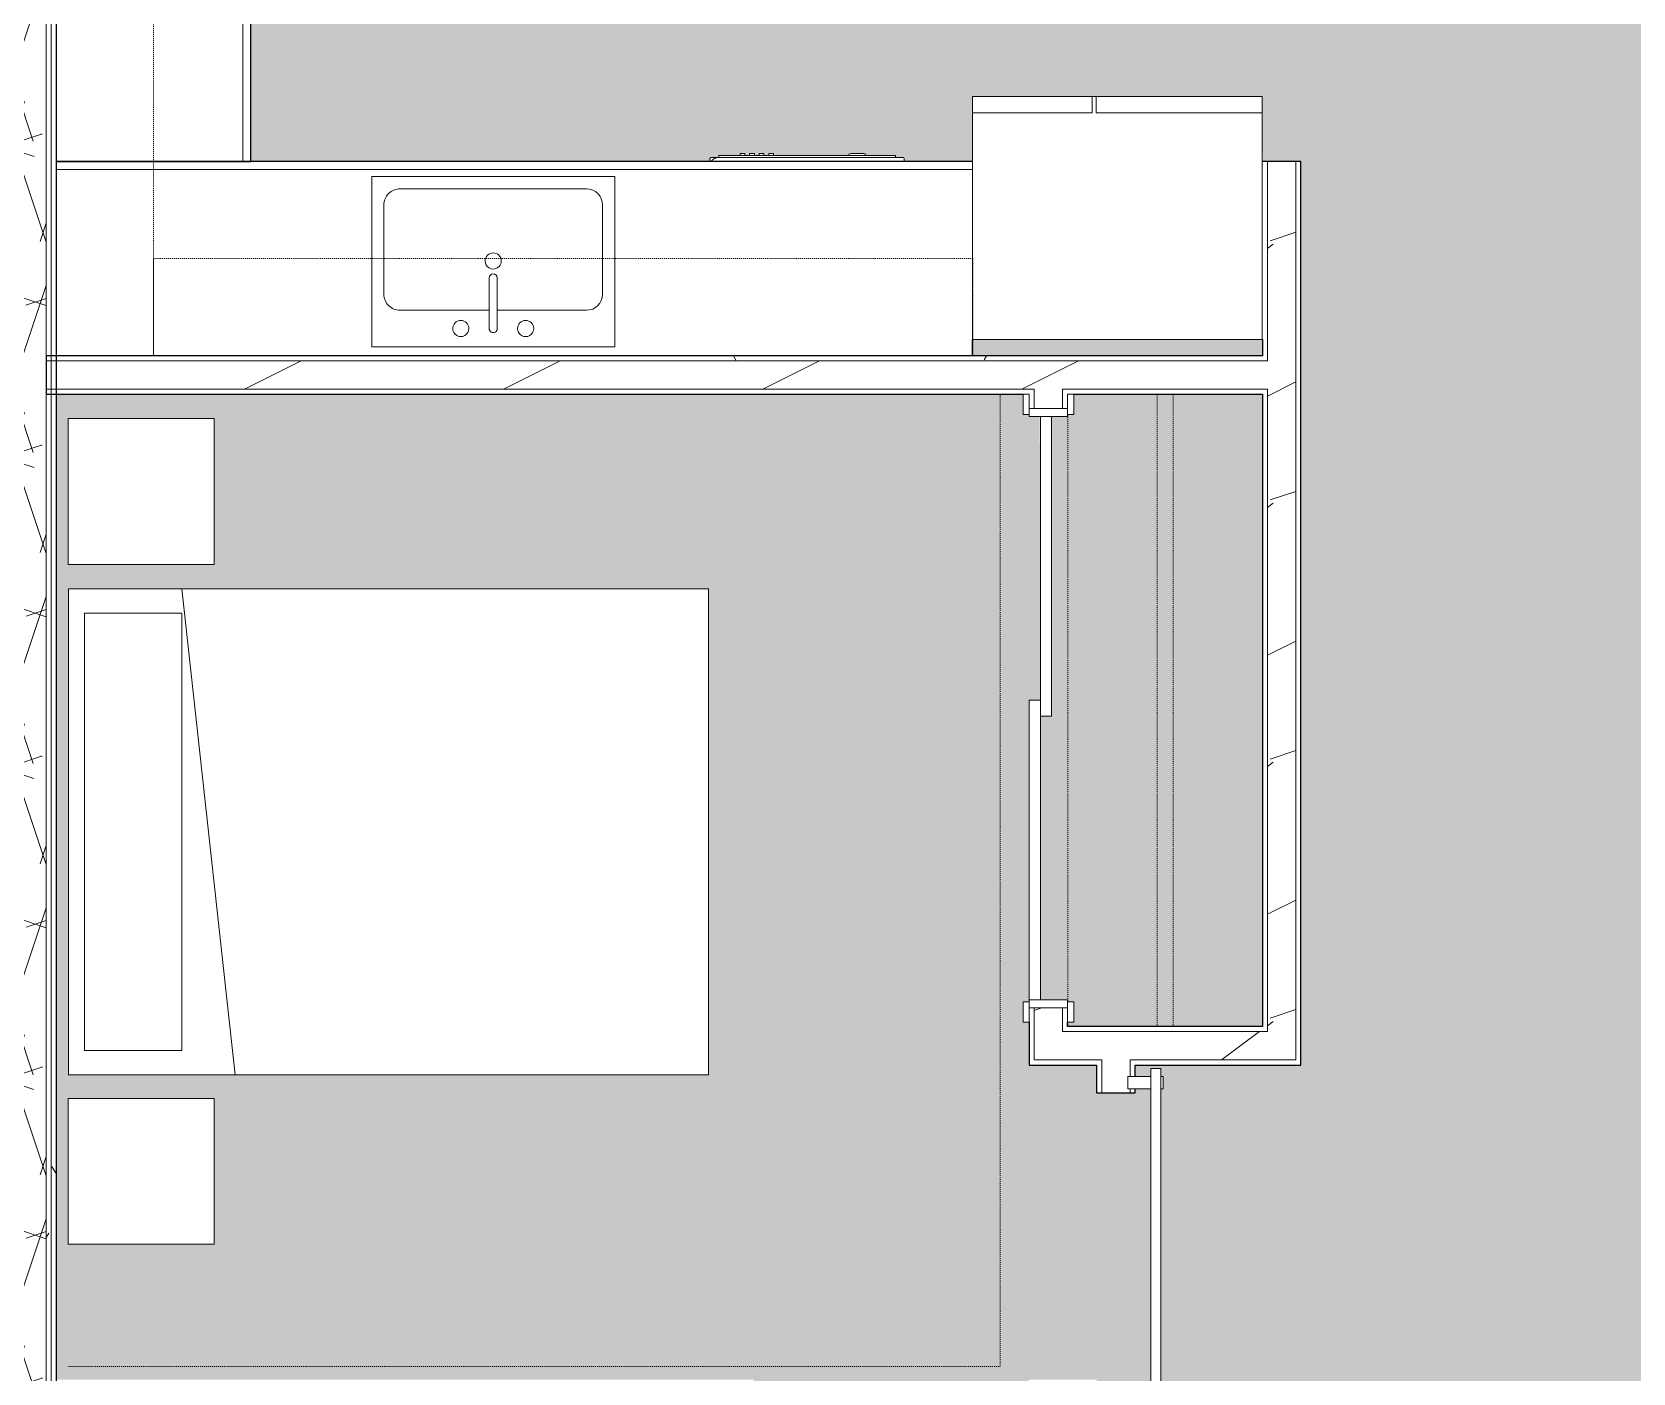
# Model space of a CAD drawing. Header units: inches. Extents: x -4830 to -242, y 9551 to 12925.
# Drawn here: x -3338.7 to -3141.1, y 11791.2 to 11956.7 of the extents above; entities that cross this region are included whole.
import ezdxf

# ---------------------------------------------------------------- set-up
doc = ezdxf.new("R2010")
doc.units = ezdxf.units.IN
doc.header["$MEASUREMENT"] = 0
doc.linetypes.add('Dash', pattern=[0.25, 0.125, -0.125])
for name, color, linetype, lineweight in [('0-1', 7, 'Continuous', 5), ('0-2', 7, 'Continuous', 9), ('A-AREA-PATT-1', 254, 'Continuous', 9), ('A-DOOR-1', 7, 'Continuous', 9), ('A-DOOR-2', 50, 'Continuous', 13), ('A-DOOR-3', 250, 'Continuous', 25), ('A-DOOR-FRAM-1', 50, 'Continuous', 13), ('A-WALL-1', 250, 'Continuous', 25), ('A-WALL-2', 7, 'Continuous', 9), ('A-WALL-PATT-1', 7, 'Continuous', 9), ('A-WALL-PATT-2', 8, 'Continuous', 9), ('A-WALL-PATT-3', 253, 'Continuous', 9), ('I-FURN-1', 7, 'Continuous', 9), ('I-FURN-HDLN-1', 7, 'Dash', 9), ('I-WALL-1', 250, 'Continuous', 25), ('P-SANR-FIXT-1', 7, 'Continuous', 9), ('Q-CASE-1', 250, 'Continuous', 25), ('Q-CASE-2', 7, 'Continuous', 9), ('Q-CASE-HDLN-1', 7, 'Dash', 9), ('Q-SPCQ-1', 7, 'Continuous', 9)]:
    doc.layers.add(name, color=color, linetype=linetype, lineweight=lineweight)
pattern_1 = [(0, (0, 0), (61.44, 15.36), [2.534, -43.546, 2.534, -43.546, -245.76]), (0, (0, 0), (61.44, 15.36), [-92.16, 2.534, -89.626, 2.534, -43.546, -107.52]), (0, (0, 0), (61.44, 15.36), [-230.4, 2.534, -28.186, 2.534, -74.266]), (120, (23.04, 7.68), (-44.02215, 45.5286), [2.534, -43.546, 2.534, -43.546, -245.76]), (120, (23.04, 7.68), (-44.02215, 45.5286), [-92.16, 2.534, -89.626, 2.534, -43.546, -107.52]), (120, (23.04, 7.68), (-44.02215, 45.5286), [-230.4, 2.534, -28.186, 2.534, -74.266]), (240, (30.72, 38.4), (-17.41785, -60.8886), [2.534, -43.546, 2.534, -43.546, -245.76]), (240, (30.72, 38.4), (-17.41785, -60.8886), [-92.16, 2.534, -89.626, 2.534, -43.546, -107.52]), (240, (30.72, 38.4), (-17.41785, -60.8886), [-230.4, 2.534, -28.186, 2.534, -74.266])]
pattern_2 = [(216.87, (12.795, 31.987), (95.9612857, 63.9749714), [15.994, -143.942]), (206.565, (31.987, 22.391), (-31.986981, -31.986924), [35.763, -35.763]), (198.435, (31.987, 6.397), (-63.974746, -31.987128), [20.231, -80.922])]

# ---------------------------------------------------------------- blocks, each defined once
blk = doc.blocks.new('FOLDING_SLIDING CLOSET - 72_ x 80_-1372823-FLOOR PLAN - 2ND FLOOR')
at = {"layer": 'A-DOOR-1'}
for p, q in [((-36.25, 3), (-38.75, 3)), ((-38.75, 3), (-38.75, 2.25)), ((-38.75, 2.25), (-36.25, 2.25)), ((-36.25, 2.25), (-36.25, 3)), ((38.75, 3), (36.25, 3)), ((36.25, 3), (36.25, 2.25)), ((36.25, 2.25), (38.75, 2.25)), ((38.75, 2.25), (38.75, 3)), ((-36.25, -2.5), (-38.75, -2.5)), ((-38.75, -2.5), (-38.75, -3.25)), ((-38.75, -3.25), (-36.25, -3.25)), ((-36.25, -3.25), (-36.25, -2.5)), ((38.75, -2.5), (36.25, -2.5)), ((36.25, -2.5), (36.25, -3.25)), ((36.25, -3.25), (38.75, -3.25)), ((38.75, -3.25), (38.75, -2.5))]:
    blk.add_line(p, q, dxfattribs=at)
at = {"layer": 'A-DOOR-2'}
for p, q in [((1, 2.25), (-36, 2.25)), ((-36, 2.25), (-36, 0.87)), ((1, 0.87), (1, 2.25)), ((-36, 0.87), (1, 0.87)), ((36, 0.87), (-1, 0.87)), ((-1, 0.87), (-1, -0.5)), ((36, -0.5), (36, 0.87)), ((-1, -0.5), (36, -0.5))]:
    blk.add_line(p, q, dxfattribs=at)
at = {"layer": 'A-DOOR-FRAM-1'}
for p, q in [((-36, 2.25), (-37, 2.25)), ((-37, 2.25), (-37, -2.5)), ((-36, -2.5), (-36, 2.25)), ((36, 2.25), (36, -2.5)), ((37, 2.25), (36, 2.25)), ((37, -2.5), (37, 2.25)), ((-37, -2.5), (-36, -2.5)), ((36, -2.5), (37, -2.5))]:
    blk.add_line(p, q, dxfattribs=at)
blk = doc.blocks.new('Refrigerator_-_Side-by-Side_6047 - 36_ X 30_-1372843-FLOOR PLAN - 2ND FLOOR')
at = {"layer": 'Q-SPCQ-1'}
for p, q in [((-17.88, 15.58), (17.87, 15.58)), ((-17.88, -14.42), (-17.88, 15.58)), ((-17.88, 15.58), (-3.13, 15.58)), ((-17.88, 15.58), (-17.88, 13.58)), ((-3.13, 13.58), (-3.13, 15.58)), ((-2.63, 15.58), (17.87, 15.58)), ((-2.63, 15.58), (-2.63, 13.58)), ((17.87, 15.58), (17.87, -14.42)), ((17.87, 13.58), (17.87, 15.58)), ((-3.13, 13.58), (-17.88, 13.58)), ((17.87, 13.58), (-2.63, 13.58)), ((17.87, -14.42), (-17.88, -14.42))]:
    blk.add_line(p, q, dxfattribs=at)
blk = doc.blocks.new('OD_CW_Base Cabinet - OD_CW_Base Cabinet-1965007-FLOOR PLAN - 2ND FLOOR')
at = {"layer": 'Q-CASE-1'}
for p, q in [((0.74, 24), (0.74, 22)), ((0.74, 0), (113.84, 0))]:
    blk.add_line(p, q, dxfattribs=at)
at = {"layer": 'Q-CASE-2'}
for p, q in [((0.74, 22), (0.74, 24)), ((0.74, 1), (113.84, 1)), ((113.84, 1), (0.74, 1)), ((113.84, 0), (0.74, 0))]:
    blk.add_line(p, q, dxfattribs=at)
blk = doc.blocks.new('Sink Kitchen-Single - 30_ x 21_-366345-FLOOR PLAN - 2ND FLOOR')
at = {"layer": 'P-SANR-FIXT-1'}
for p, q in [((15.62, 10.59), (-14.38, 10.59)), ((-14.38, 10.59), (-14.38, -10.41)), ((15.62, -10.41), (15.62, 10.59)), ((0.12, 8.34), (0.12, 2.09)), ((1.12, 8.34), (1.12, 2.09)), ((0.12, 6.09), (-10.88, 6.09)), ((12.12, 6.09), (1.12, 6.09)), ((-12.88, 4.09), (-12.88, -6.91)), ((14.12, -6.91), (14.12, 4.09)), ((-10.88, -8.91), (12.12, -8.91)), ((-14.38, -10.41), (15.62, -10.41))]:
    blk.add_line(p, q, dxfattribs=at)
for centre, radius, start, end in [((-3.38, 8.34), 1, 360, 180), ((-3.38, 8.34), 1, 180, 0), ((0.62, 8.34), 0.5, 360, 180), ((4.62, 8.34), 1, 360, 180), ((4.62, 8.34), 1, 180, 360), ((-10.88, 4.09), 2, 90, 180), ((12.12, 4.09), 2, 360, 90), ((0.62, 2.09), 0.5, 180, 0), ((0.62, 0), 1, 360, 180), ((0.62, 0), 1, 180, 0), ((-10.88, -6.91), 2, 180, 270), ((12.12, -6.91), 2, 270, 0)]:
    blk.add_arc(centre, radius, start, end, dxfattribs=at)
blk = doc.blocks.new('Dishwasher_15404 - 34_ counter-V48-FLOOR PLAN - 2ND FLOOR')
at = {"layer": 'Q-SPCQ-1'}
for p, q in [((26.68, 24), (26.38, 24)), ((26.87, 22.93), (26.87, 23.8)), ((26.87, 0.2), (26.87, 22.93)), ((26.87, 22.91), (27.12, 22.91)), ((27.12, 22.91), (27.12, 1.09)), ((27.37, 20.28), (27.12, 20.28)), ((27.37, 20.28), (27.37, 19.69)), ((27.12, 19.69), (27.37, 19.69)), ((27.37, 19.1), (27.12, 19.1)), ((27.12, 18.51), (27.37, 18.51)), ((27.37, 17.92), (27.12, 17.92)), ((27.37, 19.1), (27.37, 18.51)), ((27.37, 17.92), (27.37, 17.33)), ((27.12, 17.33), (27.37, 17.33)), ((27.37, 16.74), (27.12, 16.74)), ((27.12, 16.15), (27.37, 16.15)), ((27.37, 16.74), (27.37, 16.15)), ((27.37, 6.79), (27.12, 6.79)), ((27.37, 6.66), (27.37, 5.81)), ((27.12, 4.82), (27.37, 4.82)), ((27.37, 5.81), (27.37, 4.96)), ((26.87, 1.09), (27.12, 1.09)), ((26.38, 0), (26.68, 0))]:
    blk.add_line(p, q, dxfattribs=at)
for centre, radius, start, end in [((25.8, 22.93), 1.07, 360, 57.5725), ((26.68, 23.8), 0.197, 0, 90), ((26.68, 0.2), 0.197, 270, 360), ((26.68, 0.2), 0.197, 285, 345)]:
    blk.add_arc(centre, radius, start, end, dxfattribs=at)
blk = doc.blocks.new('OD_CW_Base Cabinet - OD_CW_Base Cabinet-1965008-FLOOR PLAN - 2ND FLOOR')
at = {"layer": 'Q-CASE-1'}
for p, q in [((0.74, 24), (0.74, 0)), ((0.74, 0), (133.01, 0))]:
    blk.add_line(p, q, dxfattribs=at)
at = {"layer": 'Q-CASE-2'}
for p, q in [((0.74, 1), (0.74, 24)), ((0.74, 0), (0.74, 1)), ((0.74, 1), (46.97, 1)), ((46.97, 1), (0.74, 1)), ((133.01, 0), (0.74, 0)), ((70.97, 1), (133.01, 1)), ((133.01, 1), (70.97, 1))]:
    blk.add_line(p, q, dxfattribs=at)
blk = doc.blocks.new('OD_CW_Upper Cabinet - OD_CW_Upper Cabinet-1965009-FLOOR PLAN - 2ND FLOOR')
at = {"layer": 'Q-CASE-HDLN-1'}
for p, q in [((0.74, -24), (0.74, -12)), ((0.74, -12), (157.01, -12)), ((157.01, -12), (157.01, -24)), ((157.01, -24), (0.74, -24))]:
    blk.add_line(p, q, dxfattribs=at)
blk = doc.blocks.new('Interior_barn_door_18732 - Interior_barn_door_18732-V53-FLOOR PLAN - 2ND FLOOR')
at = {"layer": 'A-DOOR-1'}
for p, q in [((-57.5, -1.47), (-59, -1.47)), ((-59, -1.47), (-59, -4.32)), ((-57.5, -4.32), (-57.5, -1.47)), ((20, -1.47), (18.5, -1.47)), ((18.5, -1.47), (18.5, -4.32)), ((20, -4.32), (20, -1.47)), ((-53.22, -4.32), (-60, -4.32)), ((-60, -4.95), (-60, -4.32)), ((-60, -5.57), (-60, -4.95)), ((-60, -5.57), (-53.21, -5.57)), ((-59, -5.57), (-59, -5.85)), ((-59, -5.85), (-57.5, -5.85)), ((-57.5, -5.85), (-57.5, -5.57)), ((-53.56, -5.67), (-53.56, -6)), ((-52.06, -5.67), (-53.56, -5.67)), ((-53.29, -4.23), (-52.82, -4.98)), ((-52.82, -4.92), (-53.29, -5.67)), ((-53.27, -4.23), (-52.79, -4.23)), ((-52.79, -4.23), (-52.31, -4.23)), ((-52.76, -4.98), (-52.29, -4.23)), ((-52.29, -5.67), (-52.76, -4.92)), ((-52.37, -5.57), (-23.42, -5.57)), ((-23.43, -4.32), (-52.36, -4.32)), ((-52.06, -6), (-52.06, -5.67)), ((-50.9, -4.07), (-24.9, -4.07)), ((-24.9, -5.82), (-50.9, -5.82)), ((-23.73, -6), (-23.73, -5.67)), ((-22.23, -5.67), (-23.73, -5.67)), ((-23.5, -4.23), (-23.03, -4.98)), ((-23.03, -4.92), (-23.5, -5.67)), ((-23.48, -4.23), (-23, -4.23)), ((-23, -4.23), (-22.52, -4.23)), ((-22.97, -4.98), (-22.5, -4.23)), ((-22.5, -5.67), (-22.97, -4.92)), ((-22.58, -5.57), (21, -5.57)), ((21, -4.32), (-22.57, -4.32)), ((-22.23, -5.67), (-22.23, -6)), ((18.5, -5.57), (18.5, -5.85)), ((18.5, -5.85), (20, -5.85)), ((20, -5.85), (20, -5.57)), ((21, -4.32), (21, -4.95)), ((21, -4.95), (21, -5.57)), ((-52.06, -6), (-53.56, -6)), ((-22.23, -6), (-23.73, -6)), ((-23.44, -6.07), (-23.69, -6.07)), ((-23.69, -6.07), (-23.44, -6.07)), ((-23.35, -6.32), (-23.63, -6.32)), ((-23.63, -6.32), (-23.63, -6.57)), ((-23.63, -6.57), (-23.35, -6.57)), ((-23.59, -6.32), (-23.59, -6.57)), ((-22.69, -6.07), (-23.44, -6.07)), ((-23.41, -6.32), (-22.49, -6.32)), ((-22.49, -6.57), (-23.41, -6.57)), ((-23.32, -6.07), (-23.32, -6.32)), ((-23.32, -6.07), (-23.32, -6.32)), ((-22.82, -6.32), (-22.82, -6.07)), ((-22.82, -6.32), (-22.82, -6.07)), ((-22.44, -6.07), (-22.69, -6.07)), ((-22.69, -6.07), (-22.44, -6.07)), ((-22.49, -6.32), (-22.67, -6.32)), ((-22.67, -6.57), (-22.49, -6.57)), ((-22.49, -6.32), (-22.49, -6.57)), ((-20.62, -6.57), (-20.62, -6.32))]:
    blk.add_line(p, q, dxfattribs=at)
for points, knots in [([(-23.63, -6.32), (-23.6, -6.32), (-23.54, -6.32), (-23.46, -6.32), (-23.43, -6.32)], [-0.72570661, -0.72570661, -0.72570661, -0.72570661, -0.67955891, -0.66350319, -0.66350319, -0.66350319, -0.66350319]), ([(-23.43, -6.57), (-23.46, -6.57), (-23.54, -6.57), (-23.6, -6.57), (-23.63, -6.57)], [0.66350319, 0.66350319, 0.66350319, 0.66350319, 0.67955891, 0.72570661, 0.72570661, 0.72570661, 0.72570661]), ([(-22.49, -6.32), (-22.52, -6.32), (-22.6, -6.32), (-22.69, -6.32), (-22.7, -6.32)], [-0.1486938, -0.1486938, -0.1486938, -0.1486938, -0.13013365, -0.08496789, -0.08496789, -0.08496789, -0.08496789]), ([(-22.68, -6.57), (-22.66, -6.57), (-22.61, -6.57), (-22.52, -6.57), (-22.49, -6.57)], [0.08496789, 0.08496789, 0.08496789, 0.08496789, 0.13013365, 0.1486938, 0.1486938, 0.1486938, 0.1486938]), ([(-22.49, -6.32), (-22.05, -6.32), (-21.63, -6.32), (-21.29, -6.32), (-20.97, -6.32), (-20.67, -6.32), (-20.62, -6.32), (-20.62, -6.32)], [-0.722227, -0.722227, -0.722227, -0.722227, -0.6854273, -0.6485379, -0.6054888, -0.5563887, -0.5098073, -0.5098073, -0.5098073, -0.5098073]), ([(-20.62, -6.57), (-20.62, -6.57), (-20.67, -6.57), (-20.97, -6.57), (-21.29, -6.57), (-21.63, -6.57), (-22.05, -6.57), (-22.49, -6.57)], [0.5098073, 0.5098073, 0.5098073, 0.5098073, 0.5563887, 0.6054888, 0.6485379, 0.6854273, 0.722227, 0.722227, 0.722227, 0.722227]), ([(-20.62, -6.32), (-20.62, -6.32), (-20.63, -6.32), (-20.69, -6.32), (-20.77, -6.32), (-20.79, -6.32)], [-0.50809684, -0.50809684, -0.50809684, -0.50809684, -0.4969616, -0.43765961, -0.42483944, -0.42483944, -0.42483944, -0.42483944]), ([(-20.79, -6.57), (-20.77, -6.57), (-20.69, -6.57), (-20.63, -6.57), (-20.62, -6.57), (-20.62, -6.57)], [0.42483944, 0.42483944, 0.42483944, 0.42483944, 0.43765961, 0.4969616, 0.50809684, 0.50809684, 0.50809684, 0.50809684])]:
    blk.add_open_spline(points, degree=3, knots=knots, dxfattribs=at)
for points in [[(-22.67, -6.32), (-22.65, -6.32), (-22.6, -6.32), (-22.5, -6.32)], [(-22.5, -6.57), (-22.6, -6.57), (-22.65, -6.57), (-22.67, -6.57)], [(-22.47, -6.32), (-22.52, -6.32), (-22.58, -6.32), (-22.65, -6.32)], [(-22.63, -6.57), (-22.57, -6.57), (-22.52, -6.57), (-22.47, -6.57)], [(-22.62, -6.32), (-22.58, -6.32), (-22.54, -6.32), (-22.5, -6.32)], [(-22.5, -6.57), (-22.54, -6.57), (-22.58, -6.57), (-22.62, -6.57)]]:
    blk.add_open_spline(points, degree=3, dxfattribs=at)
at = {"layer": 'A-DOOR-3'}
for p, q in [((-50.9, -4.07), (-55.9, -4.07)), ((-55.9, -4.07), (-55.9, -4.32)), ((-55.9, -5.57), (-55.9, -5.82)), ((-55.9, -5.82), (-53.56, -5.82)), ((-52.06, -5.82), (-50.9, -5.82)), ((-50.9, -4.33), (-50.9, -4.07)), ((-50.9, -5.82), (-50.9, -5.57)), ((-19.9, -4.07), (-24.9, -4.07)), ((-24.9, -4.07), (-24.9, -4.34)), ((-24.9, -5.55), (-24.9, -5.82)), ((-24.9, -5.82), (-23.73, -5.82)), ((-22.23, -5.82), (-19.9, -5.82)), ((-19.9, -4.34), (-19.9, -4.07)), ((-19.9, -5.82), (-19.9, -5.55))]:
    blk.add_line(p, q, dxfattribs=at)
blk = doc.blocks.new('OD_CW_Upper Cabinet - OD_CW_Upper Cabinet-1965010-FLOOR PLAN - 2ND FLOOR')
at = {"layer": 'Q-CASE-HDLN-1'}
for p, q in [((0.74, -24), (0.74, -12)), ((0.74, -12), (101.84, -12)), ((101.84, -12), (101.84, -24)), ((101.84, -24), (0.74, -24))]:
    blk.add_line(p, q, dxfattribs=at)
blk = doc.blocks.new('OD_CW_Closet - OD_CW_Closet-1690852-FLOOR PLAN - 2ND FLOOR')
at = {"layer": 'Q-CASE-HDLN-1'}
for p, q in [((78.78, 24), (0.74, 24)), ((0.74, 24), (0.74, 0.73)), ((78.78, 0), (78.78, 24)), ((0.74, 13), (78.78, 13)), ((0.74, 11), (78.78, 11)), ((3.24, 0), (75.74, 0)), ((78.24, 0), (78.78, 0))]:
    blk.add_line(p, q, dxfattribs=at)
blk = doc.blocks.new('Bed-Standard - Queen 60_ x 79_-V69-FLOOR PLAN - 2ND FLOOR')
at = {"layer": 'I-FURN-1'}
for p, q in [((40.69, 37.7), (-19.31, 37.7)), ((-19.31, 37.7), (-19.31, -41.3)), ((40.69, -41.3), (40.69, 37.7)), ((-16.31, 35.7), (-16.31, 23.7)), ((-16.31, 35.7), (37.69, 35.7)), ((37.69, 35.7), (37.69, 23.7)), ((40.69, 23.7), (-19.31, 17.13)), ((-16.31, 23.7), (37.69, 23.7)), ((-19.31, -41.3), (40.69, -41.3))]:
    blk.add_line(p, q, dxfattribs=at)
at = {"layer": 'I-FURN-HDLN-1'}
for p, q in [((-55.31, 37.7), (-55.31, -77.3)), ((-55.31, -77.3), (64.69, -77.3))]:
    blk.add_line(p, q, dxfattribs=at)
blk = doc.blocks.new('Table-Night Stand - 18_ x 18_ x 24_-1352623-FLOOR PLAN - 2ND FLOOR')
at = {"layer": 'I-FURN-1'}
for p, q in [((18.15, 18), (0.15, 18)), ((0.15, 18), (0.15, 0)), ((18.15, 0), (18.15, 18)), ((0.15, 0), (18.15, 0))]:
    blk.add_line(p, q, dxfattribs=at)
blk = doc.blocks.new('CTR - 1st Phase - Unit Layouts_rvt-1-FLOOR PLAN - 2ND FLOOR')
at = {"layer": 'A-WALL-PATT-1'}
h = blk.add_hatch(dxfattribs=at)
h.set_pattern_fill('FP_3', color=256, style=0, pattern_type=2)
h.set_pattern_definition(pattern_1)
h.paths.add_polyline_path([(-3215.02, 11916.13), (-3186.87, 11916.13), (-3186.87, 11916.76), (-3335.72, 11916.76), (-3335.72, 11916.13), (-3222.62, 11916.13)], flags=0)
h = blk.add_hatch(dxfattribs=at)
h.set_pattern_fill('FP_3', color=256, style=0, pattern_type=2)
h.set_pattern_definition(pattern_1)
h.paths.add_polyline_path([(-3203.2, 11742.34), (-3202.57, 11742.34), (-3202.57, 11748.79), (-3203.2, 11748.79)], flags=0)
h.paths.add_polyline_path([(-3203.2, 11750.29), (-3202.57, 11750.29), (-3202.57, 11789.79), (-3203.2, 11789.79), (-3203.2, 11754.39)], flags=0)
h.paths.add_polyline_path([(-3203.2, 11825.79), (-3202.57, 11825.79), (-3202.57, 11826.29), (-3203.2, 11826.29)], flags=0)
h.paths.add_polyline_path([(-3202.57, 11827.79), (-3202.57, 11829.21), (-3203.2, 11829.21), (-3203.2, 11827.79), (-3202.94, 11827.79)], flags=0)
at = {"layer": 'A-WALL-PATT-2'}
h = blk.add_hatch(dxfattribs=at)
h.set_pattern_fill('FP_7', color=256, style=0, pattern_type=2)
h.set_pattern_definition(pattern_2)
h.paths.add_polyline_path([(-3186.25, 11833.33), (-3182.75, 11833.33), (-3182.75, 11940.76), (-3186.25, 11940.76), (-3186.25, 11833.96)], flags=0)
h = blk.add_hatch(dxfattribs=at)
h.set_pattern_fill('FP_7', color=256, style=0, pattern_type=2)
h.set_pattern_definition(pattern_2)
h.paths.add_polyline_path([(-3222.62, 11912.63), (-3186.25, 11912.63), (-3186.25, 11916.13), (-3336.97, 11916.13), (-3336.97, 11912.63), (-3229.39, 11912.63)], flags=0)
h = blk.add_hatch(dxfattribs=at)
h.set_pattern_fill('FP_7', color=256, style=0, pattern_type=2)
h.set_pattern_definition(pattern_2)
h.paths.add_polyline_path([(-3214.34, 11829.83), (-3211.52, 11829.83), (-3211.52, 11836.26), (-3215.02, 11836.26), (-3215.02, 11829.83)], flags=0)
h.paths.add_polyline_path([(-3211.52, 11910.26), (-3211.52, 11912.63), (-3215.02, 11912.63), (-3215.02, 11910.26), (-3212.9, 11910.26)], flags=0)
h = blk.add_hatch(dxfattribs=at)
h.set_pattern_fill('FP_7', color=256, style=0, pattern_type=2)
h.set_pattern_definition(pattern_2)
h.paths.add_polyline_path([(-3182.75, 11829.83), (-3182.75, 11833.33), (-3211.52, 11833.32), (-3211.52, 11829.83), (-3186.25, 11829.83)], flags=0)
h = blk.add_hatch(dxfattribs=at)
h.set_pattern_fill('FP_7', color=256, style=0, pattern_type=2)
h.set_pattern_definition(pattern_2)
h.paths.add_polyline_path([(-3206.7, 11742.33), (-3203.2, 11742.33), (-3203.2, 11748.79), (-3203.48, 11748.79), (-3203.48, 11750.29), (-3203.2, 11750.29), (-3203.2, 11789.79), (-3206.7, 11789.75), (-3206.7, 11748.79)], flags=0)
h.paths.add_polyline_path([(-3203.2, 11825.79), (-3203.2, 11826.29), (-3203.48, 11826.29), (-3203.48, 11827.79), (-3203.2, 11827.79), (-3203.2, 11829.83), (-3206.7, 11829.83), (-3206.7, 11825.79), (-3203.48, 11825.79)], flags=0)
at = {"layer": 'A-WALL-1'}
for p, q in [((-3182.12, 11940.76), (-3186.87, 11940.76)), ((-3182.12, 11833.96), (-3182.12, 11940.76)), ((-3186.87, 11918.76), (-3186.87, 11916.76)), ((-3186.87, 11916.76), (-3336.97, 11916.76)), ((-3336.97, 11916.76), (-3336.97, 11912.01)), ((-3336.97, 11912.01), (-3216.4, 11912.01)), ((-3210.15, 11912.01), (-3186.87, 11912.01)), ((-3186.87, 11912.01), (-3186.87, 11833.96)), ((-3215.65, 11834.51), (-3215.65, 11829.21)), ((-3210.9, 11833.96), (-3210.9, 11834.51)), ((-3186.87, 11833.96), (-3210.9, 11833.96)), ((-3182.12, 11829.83), (-3182.12, 11833.96)), ((-3215.65, 11829.21), (-3215.02, 11829.21)), ((-3215.02, 11829.21), (-3210.9, 11829.21)), ((-3210.9, 11829.21), (-3207.32, 11829.21)), ((-3207.32, 11829.21), (-3207.32, 11825.79)), ((-3202.57, 11827.79), (-3202.57, 11829.21)), ((-3202.57, 11829.21), (-3182.12, 11829.21)), ((-3182.12, 11829.21), (-3182.12, 11829.83)), ((-3207.32, 11825.79), (-3202.57, 11825.79)), ((-3202.57, 11825.79), (-3202.57, 11826.29))]:
    blk.add_line(p, q, dxfattribs=at)
at = {"layer": 'A-WALL-2'}
for p, q in [((-3186.25, 11916.13), (-3186.25, 11940.76)), ((-3182.75, 11833.96), (-3182.75, 11940.76)), ((-3186.87, 11916.13), (-3336.97, 11916.13)), ((-3186.25, 11916.13), (-3186.87, 11916.13)), ((-3215.02, 11912.63), (-3336.97, 11912.63)), ((-3215.02, 11912.63), (-3215.02, 11912.01)), ((-3215.02, 11912.01), (-3215.02, 11910.26)), ((-3211.52, 11912.63), (-3211.52, 11912.01)), ((-3186.87, 11912.63), (-3211.52, 11912.63)), ((-3211.52, 11912.01), (-3211.52, 11910.26)), ((-3186.25, 11912.63), (-3186.87, 11912.63)), ((-3186.25, 11833.96), (-3186.25, 11912.63)), ((-3215.02, 11836.26), (-3215.02, 11829.83)), ((-3211.52, 11836.26), (-3211.52, 11833.33)), ((-3210.9, 11833.33), (-3211.52, 11833.33)), ((-3186.25, 11833.33), (-3210.9, 11833.33)), ((-3186.25, 11833.96), (-3186.25, 11833.33)), ((-3182.75, 11833.96), (-3182.75, 11833.33)), ((-3182.75, 11833.33), (-3182.75, 11829.83)), ((-3211.52, 11829.83), (-3215.02, 11829.83)), ((-3210.9, 11829.83), (-3211.52, 11829.83)), ((-3206.7, 11829.83), (-3210.9, 11829.83)), ((-3206.7, 11829.83), (-3206.7, 11829.21)), ((-3206.7, 11829.21), (-3206.7, 11825.79)), ((-3203.2, 11829.83), (-3203.2, 11829.21)), ((-3182.75, 11829.83), (-3203.2, 11829.83)), ((-3203.2, 11829.21), (-3203.2, 11827.79)), ((-3203.2, 11826.29), (-3203.2, 11825.79))]:
    blk.add_line(p, q, dxfattribs=at)
at = {"layer": '0-2'}
for name, p, rotation in [('OD_CW_Base Cabinet - OD_CW_Base Cabinet-1965008-FLOOR PLAN - 2ND FLOOR', (-3311.72, 11940.02), 90.00000000000232), ('OD_CW_Upper Cabinet - OD_CW_Upper Cabinet-1965009-FLOOR PLAN - 2ND FLOOR', (-3311.72, 12073.76), 270.0000000000072), ('Dishwasher_15404 - 34_ counter-V48-FLOOR PLAN - 2ND FLOOR', (-3231.06, 11914.38), 90.00000000000156), ('OD_CW_Base Cabinet - OD_CW_Base Cabinet-1965007-FLOOR PLAN - 2ND FLOOR', (-3221.89, 11940.76), 180), ('Sink Kitchen-Single - 30_ x 21_-366345-FLOOR PLAN - 2ND FLOOR', (-3281.18, 11928.47), 180), ('Bed-Standard - Queen 60_ x 79_-V69-FLOOR PLAN - 2ND FLOOR', (-3296.54, 11847.32), 89.99999999998352), ('FOLDING_SLIDING CLOSET - 72_ x 80_-1372823-FLOOR PLAN - 2ND FLOOR', (-3213.4, 11873.26), 89.99999999999116), ('OD_CW_Closet - OD_CW_Closet-1690852-FLOOR PLAN - 2ND FLOOR', (-3210.87, 11912.74), 269.9999999999842), ('Table-Night Stand - 18_ x 18_ x 24_-1352623-FLOOR PLAN - 2ND FLOOR', (-3316.25, 11890.86), 89.99999999997907), ('Interior_barn_door_18732 - Interior_barn_door_18732-V53-FLOOR PLAN - 2ND FLOOR', (-3204.95, 11807.79), 90.00000000000242), ('Table-Night Stand - 18_ x 18_ x 24_-1352623-FLOOR PLAN - 2ND FLOOR', (-3316.25, 11806.93), 89.99999999998352)]:
    blk.add_blockref(name, p, dxfattribs=dict(at, rotation=rotation))
for name, p in [('Refrigerator_-_Side-by-Side_6047 - 36_ X 30_-1372843-FLOOR PLAN - 2ND FLOOR', (-3204.75, 11933.18)), ('OD_CW_Upper Cabinet - OD_CW_Upper Cabinet-1965010-FLOOR PLAN - 2ND FLOOR', (-3324.46, 11940.76))]:
    blk.add_blockref(name, p, dxfattribs=at)
blk = doc.blocks.new('CTR - 1st Phase - Common Walls_rvt-1-FLOOR PLAN - 2ND FLOOR')
at = {"layer": 'A-AREA-PATT-1'}
h = blk.add_hatch(color=256, dxfattribs=at)
h.paths.add_polyline_path([(-3335.72, 11722.64), (-3304.47, 11722.64), (-3304.47, 11724.5), (-3299.72, 11724.5), (-3299.72, 11722.64), (-3293.7, 11722.64), (-3293.7, 11730.09), (-3293.57, 11731.06), (-3293.2, 11731.95), (-3292.61, 11732.73), (-3291.84, 11733.32), (-3290.94, 11733.69), (-3289.9, 11733.82), (-3288.59, 11733.82), (-3288.93, 11736.84), (-3290.12, 11737.84), (-3290.69, 11738.84), (-3291.05, 11740.35), (-3291.22, 11741.84), (-3291.05, 11743.83), (-3290.51, 11745.84), (-3289.78, 11747.84), (-3288.59, 11750.22), (-3287.46, 11751.84), (-3286.46, 11752.84), (-3285.6, 11753.34), (-3284.22, 11753.84), (-3283.22, 11753.84), (-3281.85, 11753.34), (-3280.98, 11752.84), (-3279.98, 11751.84), (-3278.51, 11749.66), (-3277.66, 11747.84), (-3276.94, 11745.84), (-3276.4, 11743.83), (-3276.22, 11741.84), (-3276.4, 11740.35), (-3276.49, 11739.84), (-3276.76, 11738.84), (-3277.32, 11737.84), (-3278.51, 11736.84), (-3278.86, 11733.82), (-3277.47, 11733.82), (-3276.51, 11733.69), (-3275.61, 11733.32), (-3274.84, 11732.73), (-3274.25, 11731.95), (-3273.87, 11731.06), (-3273.75, 11730.09), (-3273.75, 11722.64), (-3265.72, 11722.64), (-3265.72, 11746.36), (-3207.32, 11746.36), (-3207.32, 11785.63), (-3215.65, 11785.63), (-3215.65, 11790.38), (-3207.32, 11790.38), (-3207.32, 11789.75), (-3202.57, 11789.79), (-3202.57, 11750.29), (-3200.63, 11750.29), (-3200.63, 11751.89), (-3200.88, 11751.89), (-3200.88, 11787.89), (-3200.63, 11787.89), (-3200.63, 11826.29), (-3202.57, 11826.29), (-3202.57, 11825.79), (-3207.32, 11825.79), (-3207.32, 11829.21), (-3215.65, 11829.21), (-3215.65, 11834.51), (-3216.4, 11834.51), (-3216.4, 11837.01), (-3215.65, 11837.01), (-3215.65, 11874.26), (-3214.27, 11874.26), (-3214.34, 11909.26), (-3215.65, 11909.26), (-3215.65, 11909.51), (-3216.4, 11909.51), (-3216.4, 11912.01), (-3335.72, 11912.01), (-3335.72, 11790.38), (-3249.65, 11790.38), (-3249.65, 11789.5), (-3285.65, 11789.5), (-3285.65, 11786.5), (-3249.65, 11786.5), (-3249.65, 11785.63), (-3335.72, 11785.63), (-3335.72, 11749.63), (-3299.72, 11749.63), (-3299.72, 11744.5), (-3304.47, 11744.5), (-3304.47, 11744.88), (-3335.72, 11744.88), (-3335.72, 11728.79)], flags=0)
h.paths.add_polyline_path([(-3143.12, 11742.59), (-3144.87, 11742.59), (-3144.87, 11778.59), (-3143.12, 11778.59), (-3143.12, 11742.96)], flags=0)
h.paths.add_polyline_path([(-3144.87, 11740.59), (-3143.12, 11740.65), (-3143.12, 11742.59), (-3141.12, 11742.59), (-3141.12, 11743.59), (-3140.12, 11743.59), (-3140.12, 11994.97), (-3156.25, 11994.97), (-3156.25, 12012.97), (-3152.25, 12012.97), (-3152.25, 12048.97), (-3156.25, 12048.97), (-3156.25, 12066.97), (-3140.12, 12066.97), (-3140.12, 12076.85), (-3141.07, 12076.85), (-3141.07, 12081.6), (-3140.12, 12081.6), (-3140.12, 12109.71), (-3172.37, 12109.71), (-3172.37, 12081.6), (-3171.07, 12081.6), (-3171.07, 12076.85), (-3177.12, 12076.85), (-3177.12, 12109.71), (-3214.11, 12109.71), (-3214.11, 12113.09), (-3252.14, 12113.09), (-3252.14, 12109.71), (-3304.22, 12109.71), (-3304.22, 12108.4), (-3308.97, 12108.4), (-3308.97, 12109.71), (-3335.72, 12109.71), (-3335.72, 12077.78), (-3308.97, 12077.78), (-3308.97, 12078.4), (-3304.22, 12078.4), (-3304.22, 12073.03), (-3311.72, 12073.03), (-3311.72, 11940.76), (-3255.06, 11940.76), (-3255.01, 11941.11), (-3254.87, 11941.26), (-3253.97, 11941.28), (-3253.97, 11941.51), (-3251.35, 11941.51), (-3251.35, 11941.76), (-3250.76, 11941.76), (-3250.76, 11941.51), (-3250.17, 11941.51), (-3250.17, 11941.76), (-3249.58, 11941.76), (-3249.58, 11941.51), (-3248.99, 11941.51), (-3248.99, 11941.76), (-3248.4, 11941.76), (-3248.4, 11941.51), (-3247.8, 11941.51), (-3247.8, 11941.76), (-3247.21, 11941.76), (-3247.21, 11941.51), (-3237.72, 11941.51), (-3237.72, 11941.76), (-3236.02, 11941.76), (-3236.02, 11941.51), (-3232.16, 11941.51), (-3232.16, 11941.26), (-3231.26, 11941.26), (-3231.06, 11941.06), (-3231.06, 11940.76), (-3222.62, 11940.76), (-3222.62, 11948.76), (-3186.87, 11948.76), (-3186.8, 11940.76), (-3182.12, 11940.76), (-3182.12, 11829.21), (-3202.57, 11829.21), (-3202.57, 11827.79), (-3200.63, 11827.79), (-3200.54, 11828.79), (-3199.38, 11828.79), (-3199.38, 11827.79), (-3199.1, 11827.79), (-3199.1, 11826.29), (-3199.38, 11826.29), (-3199.38, 11787.89), (-3199.13, 11787.89), (-3199.13, 11785.55), (-3198.95, 11785.55), (-3198.95, 11784.05), (-3199.13, 11784.05), (-3199.13, 11755.73), (-3198.95, 11755.73), (-3198.95, 11754.23), (-3199.13, 11754.23), (-3199.13, 11751.89), (-3199.38, 11751.89), (-3199.38, 11750.29), (-3199.1, 11750.29), (-3199.13, 11748.79), (-3199.38, 11748.79), (-3199.46, 11747.79), (-3200.63, 11747.79), (-3200.63, 11748.79), (-3202.57, 11748.79), (-3202.57, 11743.59), (-3181.12, 11743.59), (-3181.12, 11742.59), (-3179.12, 11742.59), (-3179.12, 11740.65), (-3147.37, 11740.59)], flags=0)
h.paths.add_polyline_path([(-3198.63, 11784.44), (-3198.63, 11785.12), (-3198.38, 11785.12), (-3198.38, 11784.44)], flags=0)
h.paths.add_polyline_path([(-3198.38, 11785.29), (-3198.63, 11785.29), (-3198.63, 11787), (-3198.38, 11787), (-3198.38, 11785.29)], flags=0)
h.paths.add_polyline_path([(-3317.23, 11807.07), (-3334.25, 11807.07), (-3334.25, 11825.07), (-3316.25, 11825.07), (-3316.25, 11807.07)], flags=0)
h.paths.add_polyline_path([(-3255.25, 11828.01), (-3334.25, 11828.01), (-3334.25, 11888.01), (-3255.25, 11888.01), (-3255.25, 11856.81)], flags=0)
h.paths.add_polyline_path([(-3210.15, 11833.96), (-3186.87, 11833.96), (-3186.87, 11912.01), (-3210.15, 11912.01), (-3210.15, 11909.51), (-3210.9, 11909.51), (-3210.9, 11909.26), (-3212.9, 11909.26), (-3212.9, 11872.26), (-3214.27, 11872.26), (-3214.27, 11837.26), (-3210.9, 11837.26), (-3210.9, 11837.01), (-3210.15, 11837.01), (-3210.15, 11834.51), (-3210.9, 11834.51), (-3210.9, 11833.96)], flags=0)
h.paths.add_polyline_path([(-3316.25, 11891.01), (-3334.25, 11891.01), (-3334.25, 11909.01), (-3316.25, 11909.01), (-3316.25, 11900.76)], flags=0)
h.paths.add_polyline_path([(-3214.11, 11916.76), (-3186.87, 11916.76), (-3186.87, 11918.76), (-3222.62, 11918.76), (-3222.62, 11916.76), (-3214.34, 11916.76)], flags=0)
h.paths.add_polyline_path([(-3247.25, 11985.46), (-3247.25, 12069.46), (-3212.25, 12069.46), (-3212.25, 12063.46), (-3211.25, 12063.46), (-3211.25, 11991.46), (-3212.25, 11991.46), (-3212.25, 11985.46), (-3243.25, 11985.46)], flags=0)
h.paths.add_polyline_path([(-3196.25, 12000.46), (-3196.25, 12060.46), (-3166.25, 12060.46), (-3166.25, 12000.46), (-3193.79, 12000.46)], flags=0)
h.paths.add_polyline_path([(-3308.97, 12081.4), (-3334.13, 12081.4), (-3334.13, 12106.4), (-3308.13, 12106.4), (-3308.13, 12081.4), (-3308.35, 12081.4)], flags=0)
h.paths.add_polyline_path([(-3143.6, 12083), (-3143.96, 12083), (-3143.96, 12083.5), (-3160.51, 12083.5), (-3160.57, 12083), (-3160.64, 12083), (-3160.64, 12083.5), (-3170.32, 12083.5), (-3170.32, 12108.75), (-3142.32, 12108.75), (-3142.32, 12083.5), (-3143.43, 12083.5), (-3143.51, 12083)], flags=0)
at = {"layer": 'A-WALL-PATT-1'}
h = blk.add_hatch(dxfattribs=at)
h.set_pattern_fill('FP_3', color=256, style=0, pattern_type=2)
h.set_pattern_definition(pattern_1)
h.paths.add_polyline_path([(-3336.97, 11721.39), (-3336.35, 11722.01), (-3336.35, 11912.63), (-3336.97, 11912.63), (-3336.97, 11728.79)], flags=0)
h.paths.add_polyline_path([(-3336.97, 11916.13), (-3336.35, 11916.13), (-3336.35, 12109.96), (-3336.97, 12109.96), (-3336.97, 11959.22)], flags=0)
h = blk.add_hatch(dxfattribs=at)
h.set_pattern_fill('FP_3', color=256, style=0, pattern_type=2)
h.set_pattern_definition(pattern_1)
h.paths.add_polyline_path([(-3336.35, 11722.01), (-3335.72, 11722.64), (-3335.72, 11912.63), (-3336.35, 11912.63), (-3336.35, 11728.79)], flags=0)
h.paths.add_polyline_path([(-3335.72, 11916.13), (-3335.72, 12109.96), (-3336.35, 12109.96), (-3336.35, 11916.13), (-3336.04, 11916.13)], flags=0)
at = {"layer": 'A-WALL-PATT-3'}
h = blk.add_hatch(dxfattribs=at)
h.set_pattern_fill('FP_28', color=256, style=0, pattern_type=2)
h.set_pattern_definition([(161.57, (0.96, 0.96), (-7.6802237, -0.0009796), [0, -54.643, 6.067, 0]), (18.43, (-0.96, 0.96), (-7.6802237, 0.0009796), [0, -54.643, 6.067, 0]), (108.43, (0.96, 0.96), (3.8382953, -19.2013653), [18.211, -42.499]), (71.57, (-0.96, 0.96), (3.8382953, 19.2013653), [18.211, -42.499])])
h.paths.add_polyline_path([(-3340.47, 11717.89), (-3336.97, 11721.39), (-3336.97, 12109.96), (-3340.47, 12109.96), (-3340.47, 11728.79)], flags=0)
at = {"layer": 'A-WALL-2'}
for p, q in [((-3336.97, 11721.39), (-3336.97, 12109.96)), ((-3336.35, 11722.01), (-3336.35, 12109.96))]:
    blk.add_line(p, q, dxfattribs=at)
at = {"layer": 'I-WALL-1'}
blk.add_line((-3335.72, 11722.64), (-3335.72, 12109.96), dxfattribs=at)

msp = doc.modelspace()

# ---------------------------------------------------------------- block references
at = {"layer": '0-1'}
for name in ['CTR - 1st Phase - Common Walls_rvt-1-FLOOR PLAN - 2ND FLOOR', 'CTR - 1st Phase - Unit Layouts_rvt-1-FLOOR PLAN - 2ND FLOOR']:
    msp.add_blockref(name, (0, 0), dxfattribs=at)

doc.saveas('drawing.dxf')
